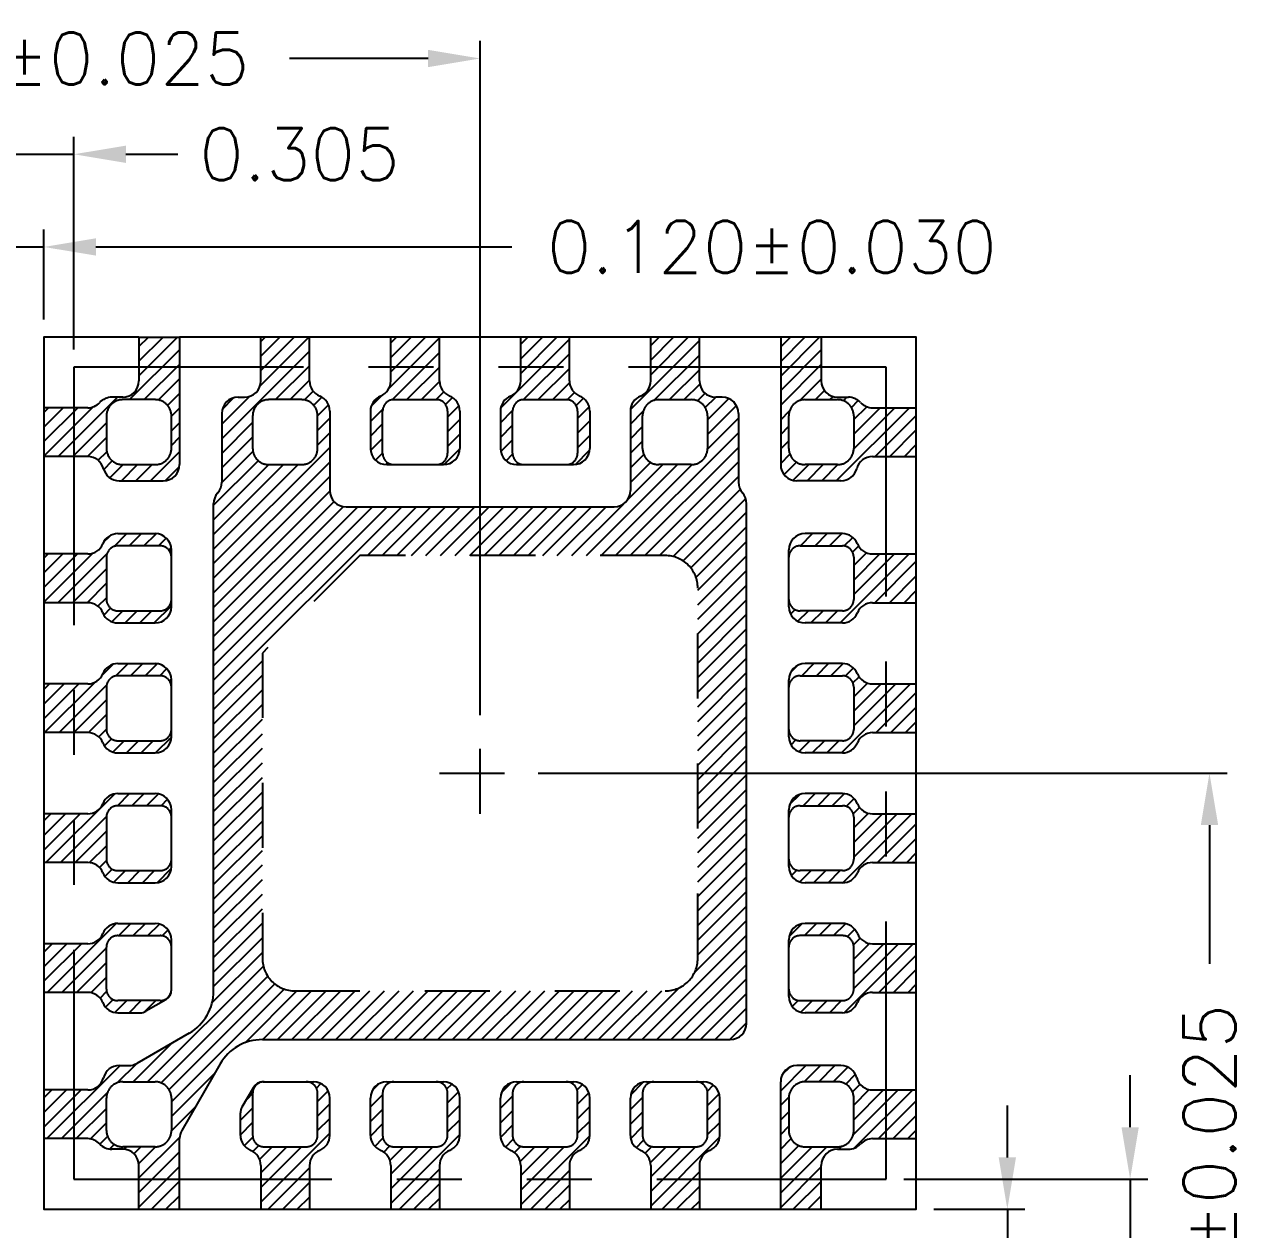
# Model space of a CAD drawing. Header units: millimetres. Extents: x 404.02 to 412.32, y 88.07 to 94.45.
# Drawn here: x 407.099 to 408.975, y 91.956 to 93.812 of the extents above; entities that cross this region are included whole.
import ezdxf

# ---------------------------------------------------------------- set-up
doc = ezdxf.new("R2010")
doc.units = ezdxf.units.MM
doc.header["$LTSCALE"] = 0.5
doc.header["$PDMODE"] = 98
for name, pattern in [('CENTER', [50.8, 31.75, -6.35, 6.35, -6.35]), ('HIDDEN', [0.375, 0.25, -0.125]), ('PHANTOM2', [31.75, 15.875, -3.175, 3.175, -3.175, 3.175, -3.175])]:
    doc.linetypes.add(name, pattern=pattern)
for name, color, linetype in [('BTM', 7, 'HIDDEN'), ('CEN', 2, 'CENTER'), ('DIM', 3, 'Continuous'), ('HEB', 4, 'Continuous'), ('PKG', 1, 'PHANTOM2')]:
    doc.layers.add(name, color=color, linetype=linetype)
doc.styles.add('SIMPLEX', font='simplex.shx', dxfattribs={"bigfont": 'AllInOneBig.shx'})
doc.dimstyles.new('SHEET2', dxfattribs={"dimtxt": 0.08, "dimasz": 0.08, "dimexe": 0.027, "dimexo": 0.027, "dimgap": 0.027, "dimtad": 1, "dimdec": 3, "dimlfac": 2, "dimrnd": 0.0005, "dimzin": 1, "dimtxsty": 'SIMPLEX', "dimcen": 0.1905, "dimclrd": 256, "dimclre": 256, "dimclrt": 256, "dimazin": 3, "dimtp": 0.03, "dimtm": 0.05, "dimtfac": 0.8, "dimtdec": 3, "dimtmove": 0, "dimatfit": 3, "dimfxl": 0.05, "dimtzin": 4, "dimlwd": -1, "dimlwe": -1})

# ---------------------------------------------------------------- blocks, each defined once
blk = doc.blocks.new('*D182')
at = {"layer": 'Defpoints', "color": 0, "ltscale": 0.1, "transparency": 16777216}
for p in [(407.8003, 93.7591), (406.3978, 92.7215), (407.8003, 92.7215)]:
    blk.add_point(p, dxfattribs=at)
at = {"layer": 'DIM', "ltscale": 0.1, "transparency": 16777216}
for p, q in [((406.3978, 92.7485), (406.3978, 93.7861)), ((407.8003, 92.7485), (407.8003, 93.7861)), ((406.4778, 93.7591), (406.6911, 93.7591)), ((407.7203, 93.7591), (407.507, 93.7591))]:
    blk.add_line(p, q, dxfattribs=at)
for points in [[(406.4778, 93.7724), (406.4778, 93.7458), (406.3978, 93.7591)], [(407.7203, 93.7724), (407.7203, 93.7458), (407.8003, 93.7591)]]:
    blk.add_solid(points, dxfattribs=at)
at = {"layer": 'DIM', "ltscale": 0.1, "transparency": 16777216, "insert": (407.099, 93.7591), "char_height": 0.08, "attachment_point": 5, "style": 'SIMPLEX'}
blk.add_mtext('\\A1;2.805%%P0.025', dxfattribs=at)
blk = doc.blocks.new('*D183')
at = {"layer": 'Defpoints', "color": 0, "ltscale": 0.1, "transparency": 16777216}
for p in [(407.8628, 92.659), (407.8628, 91.2565), (408.9226, 91.2565)]:
    blk.add_point(p, dxfattribs=at)
at = {"layer": 'DIM', "ltscale": 0.1, "transparency": 16777216}
for p, q in [((407.8898, 92.659), (408.9496, 92.659)), ((408.9226, 92.579), (408.9226, 92.3657)), ((408.9226, 91.3365), (408.9226, 91.5498)), ((407.8898, 91.2565), (408.9496, 91.2565))]:
    blk.add_line(p, q, dxfattribs=at)
for points in [[(408.9093, 92.579), (408.936, 92.579), (408.9226, 92.659)], [(408.9093, 91.3365), (408.936, 91.3365), (408.9226, 91.2565)]]:
    blk.add_solid(points, dxfattribs=at)
at = {"layer": 'DIM', "ltscale": 0.1, "transparency": 16777216, "insert": (408.9226, 91.9577), "char_height": 0.08, "attachment_point": 5, "rotation": 90, "style": 'SIMPLEX'}
blk.add_mtext('\\A1;2.805%%P0.025', dxfattribs=at)
blk = doc.blocks.new('*D184')
at = {"layer": 'Defpoints', "color": 0, "ltscale": 0.1, "transparency": 16777216}
for p in [(408.4253, 92.034), (408.4253, 91.8815), (408.8005, 91.8815)]:
    blk.add_point(p, dxfattribs=at)
at = {"layer": 'DIM', "ltscale": 0.1, "transparency": 16777216}
for p, q in [((408.8005, 92.114), (408.8005, 92.194)), ((408.4523, 92.034), (408.8275, 92.034)), ((408.8005, 92.034), (408.8005, 91.8815)), ((408.4523, 91.8815), (408.8275, 91.8815)), ((408.8005, 91.8015), (408.8005, 91.7215))]:
    blk.add_line(p, q, dxfattribs=at)
for points in [[(408.7872, 92.114), (408.8138, 92.114), (408.8005, 92.034)], [(408.7872, 91.8015), (408.8138, 91.8015), (408.8005, 91.8815)]]:
    blk.add_solid(points, dxfattribs=at)
at = {"layer": 'DIM', "ltscale": 0.1, "transparency": 16777216, "insert": (408.8005, 91.5345), "char_height": 0.08, "attachment_point": 5, "rotation": 90, "style": 'SIMPLEX'}
blk.add_mtext('\\A1;0.305', dxfattribs=at)
blk = doc.blocks.new('*D185')
at = {"layer": 'Defpoints', "color": 0, "ltscale": 0.1, "transparency": 16777216}
for p in [(408.4715, 91.9877), (408.4715, 91.9277), (408.6116, 91.9277)]:
    blk.add_point(p, dxfattribs=at)
at = {"layer": 'DIM', "ltscale": 0.1, "transparency": 16777216}
for p, q in [((408.6116, 92.0677), (408.6116, 92.1477)), ((408.4985, 91.9877), (408.6386, 91.9877)), ((408.6116, 91.9877), (408.6116, 91.9277)), ((408.4985, 91.9277), (408.6386, 91.9277)), ((408.6116, 91.8477), (408.6116, 91.2159))]:
    blk.add_line(p, q, dxfattribs=at)
for points in [[(408.5982, 92.0677), (408.6249, 92.0677), (408.6116, 91.9877)], [(408.5982, 91.8477), (408.6249, 91.8477), (408.6116, 91.9277)]]:
    blk.add_solid(points, dxfattribs=at)
at = {"layer": 'DIM', "ltscale": 0.1, "transparency": 16777216, "insert": (408.6116, 90.8155), "char_height": 0.08, "attachment_point": 5, "rotation": 90, "style": 'SIMPLEX'}
blk.add_mtext('\\A1;0.120%%P0.030', dxfattribs=at)
blk = doc.blocks.new('*D186')
at = {"layer": 'Defpoints', "color": 0, "ltscale": 0.1, "transparency": 16777216}
for p in [(407.1753, 93.6117), (407.0228, 93.284), (407.1753, 93.284)]:
    blk.add_point(p, dxfattribs=at)
at = {"layer": 'DIM', "ltscale": 0.1, "transparency": 16777216}
for p, q in [((407.0228, 93.311), (407.0228, 93.6387)), ((407.1753, 93.311), (407.1753, 93.6387)), ((406.9428, 93.6117), (406.8628, 93.6117)), ((407.0228, 93.6117), (407.1753, 93.6117)), ((407.2553, 93.6117), (407.3353, 93.6117))]:
    blk.add_line(p, q, dxfattribs=at)
for points in [[(406.9428, 93.625), (406.9428, 93.5983), (407.0228, 93.6117)], [(407.2553, 93.625), (407.2553, 93.5983), (407.1753, 93.6117)]]:
    blk.add_solid(points, dxfattribs=at)
at = {"layer": 'DIM', "ltscale": 0.1, "transparency": 16777216, "insert": (407.5223, 93.6117), "char_height": 0.08, "attachment_point": 5, "style": 'SIMPLEX'}
blk.add_mtext('\\A1;0.305', dxfattribs=at)
blk = doc.blocks.new('*D187')
at = {"layer": 'Defpoints', "color": 0, "ltscale": 0.1, "transparency": 16777216}
for p in [(407.129, 93.469), (407.069, 93.3302), (407.129, 93.3302)]:
    blk.add_point(p, dxfattribs=at)
at = {"layer": 'DIM', "ltscale": 0.1, "transparency": 16777216}
for p, q in [((407.069, 93.3572), (407.069, 93.496)), ((407.129, 93.3572), (407.129, 93.496)), ((406.989, 93.469), (406.909, 93.469)), ((407.069, 93.469), (407.129, 93.469)), ((407.209, 93.469), (407.8489, 93.469))]:
    blk.add_line(p, q, dxfattribs=at)
for points in [[(406.989, 93.4823), (406.989, 93.4557), (407.069, 93.469)], [(407.209, 93.4823), (407.209, 93.4557), (407.129, 93.469)]]:
    blk.add_solid(points, dxfattribs=at)
at = {"layer": 'DIM', "ltscale": 0.1, "transparency": 16777216, "insert": (408.2493, 93.469), "char_height": 0.08, "attachment_point": 5, "style": 'SIMPLEX'}
blk.add_mtext('\\A1;0.120%%p0.030', dxfattribs=at)

msp = doc.modelspace()

# ---------------------------------------------------------------- hatches: boundary and pattern name
at = {"layer": 'HEB', "ltscale": 0.1}
h = msp.add_hatch(dxfattribs=at)
h.set_pattern_fill('ANSI31', color=256, scale=0.005)
h.set_pattern_definition([(45, (404.836464, 89.395046), (-0.01122532, 0.01122532), [])])
h.paths.add_polyline_path([(408.47152, 92.39646), (408.40402, 92.39646, -0.3056147), (408.38084, 92.41208, 0.3056147), (408.35766, 92.42771), (408.30027, 92.42771, 0.4142136), (408.27527, 92.40271), (408.27527, 92.39146, -0.4142136), (408.29277, 92.40896), (408.35777, 92.40896, -0.4142136), (408.37527, 92.39146), (408.37527, 92.32646, -0.4142136), (408.35777, 92.30896), (408.29277, 92.30896, -0.4142136), (408.27527, 92.32646), (408.27527, 92.31521, 0.4142136), (408.30027, 92.29021), (408.35766, 92.29021, 0.3056147), (408.38084, 92.30583, -0.3056147), (408.40402, 92.32146), (408.47152, 92.32146)])
h.paths.add_polyline_path([(408.47152, 92.17146), (408.40402, 92.17146, -0.3419987), (408.37981, 92.19021, 0.3419987), (408.3556, 92.20896), (408.28777, 92.20896, 0.4142136), (408.26277, 92.18396), (408.26277, 91.98771), (408.32527, 91.98771), (408.32527, 92.05521, -0.4142136), (408.35027, 92.08021), (408.36712, 92.08021, 0.2104863), (408.38557, 92.08833, -0.2104863), (408.40402, 92.09646), (408.47152, 92.09646)])
h.paths.add_polyline_path([(408.37527, 92.10896, -0.4142136), (408.35027, 92.08396), (408.30027, 92.08396, -0.4142136), (408.27527, 92.10896), (408.27527, 92.15896, -0.4142136), (408.30027, 92.18396), (408.35027, 92.18396, -0.4142136), (408.37527, 92.15896)], flags=16)
h.paths.add_polyline_path([(408.15339, 92.07839, 0.3056147), (408.16902, 92.10156), (408.16902, 92.15896, 0.4142136), (408.14402, 92.18396), (408.13277, 92.18396, -0.4142136), (408.15027, 92.16646), (408.15027, 92.10146, -0.4142136), (408.13277, 92.08396), (408.06777, 92.08396, -0.4142136), (408.05027, 92.10146), (408.05027, 92.16646, -0.4142136), (408.06777, 92.18396), (408.05652, 92.18396, 0.4142136), (408.03152, 92.15896), (408.03152, 92.10156, 0.3056147), (408.04714, 92.07839, -0.3056147), (408.06277, 92.05521), (408.06277, 91.98771), (408.13777, 91.98771), (408.13777, 92.05521, -0.3056147)], flags=17)
h.paths.add_polyline_path([(407.95339, 92.07839, 0.3056147), (407.96902, 92.10156), (407.96902, 92.15896, 0.4142136), (407.94402, 92.18396), (407.93277, 92.18396, -0.4142136), (407.95027, 92.16646), (407.95027, 92.10146, -0.4142136), (407.93277, 92.08396), (407.86777, 92.08396, -0.4142136), (407.85027, 92.10146), (407.85027, 92.16646, -0.4142136), (407.86777, 92.18396), (407.85652, 92.18396, 0.4142136), (407.83152, 92.15896), (407.83152, 92.10156, 0.3056147), (407.84714, 92.07839, -0.3056147), (407.86277, 92.05521), (407.86277, 91.98771), (407.93777, 91.98771), (407.93777, 92.05521, -0.3056147)], flags=17)
h.paths.add_polyline_path([(407.73777, 92.05521, -0.3056147), (407.75339, 92.07839, 0.3056147), (407.76902, 92.10156), (407.76902, 92.15896, 0.4142136), (407.74402, 92.18396), (407.73277, 92.18396, -0.4142136), (407.75027, 92.16646), (407.75027, 92.10146, -0.4142136), (407.73277, 92.08396), (407.66777, 92.08396, -0.4142136), (407.65027, 92.10146), (407.65027, 92.16646, -0.4142136), (407.66777, 92.18396), (407.65652, 92.18396, 0.4142136), (407.63152, 92.15896), (407.63152, 92.10156, 0.3056147), (407.64714, 92.07839, -0.3056147), (407.66277, 92.05521), (407.66277, 91.98771), (407.73777, 91.98771)], flags=17)
h.paths.add_polyline_path([(407.53777, 92.05521, -0.3056147), (407.55339, 92.07839, 0.3056147), (407.56902, 92.10156), (407.56902, 92.15896, 0.4142136), (407.54402, 92.18396), (407.53277, 92.18396, -0.4142136), (407.55027, 92.16646), (407.55027, 92.10146, -0.4142136), (407.53277, 92.08396), (407.46777, 92.08396, -0.4142136), (407.45027, 92.10146), (407.45027, 92.16646, -0.1316525), (407.45261, 92.17521), (407.43386, 92.14472, 0.1316525), (407.43152, 92.13597), (407.43152, 92.10156, 0.3056147), (407.44714, 92.07839, -0.3056147), (407.46277, 92.05521), (407.46277, 91.98771), (407.53777, 91.98771)], flags=17)
h.paths.add_polyline_path([(407.30027, 93.02771), (407.24287, 93.02771, 0.3056147), (407.21969, 93.01208, -0.3056147), (407.19652, 92.99646), (407.12902, 92.99646), (407.12902, 92.92146), (407.19652, 92.92146, -0.3056147), (407.21969, 92.90583, 0.3056147), (407.24287, 92.89021), (407.30027, 92.89021, 0.4142136), (407.32527, 92.91521), (407.32527, 92.92646, -0.4142136), (407.30777, 92.90896), (407.24277, 92.90896, -0.4142136), (407.22527, 92.92646), (407.22527, 92.99146, -0.4142136), (407.24277, 93.00896), (407.30777, 93.00896, -0.4142136), (407.32527, 92.99146), (407.32527, 93.00271, 0.4142136)], flags=17)
h.paths.add_polyline_path([(407.30027, 92.82771), (407.24287, 92.82771, 0.3056147), (407.21969, 92.81208, -0.3056147), (407.19652, 92.79646), (407.12902, 92.79646), (407.12902, 92.72146), (407.19652, 92.72146, -0.3056147), (407.21969, 92.70583, 0.3056147), (407.24287, 92.69021), (407.30027, 92.69021, 0.4142136), (407.32527, 92.71521), (407.32527, 92.72646, -0.4142136), (407.30777, 92.70896), (407.24277, 92.70896, -0.4142136), (407.22527, 92.72646), (407.22527, 92.79146, -0.4142136), (407.24277, 92.80896), (407.30777, 92.80896, -0.4142136), (407.32527, 92.79146), (407.32527, 92.80271, 0.4142136)], flags=17)
h.paths.add_polyline_path([(407.30027, 92.62771), (407.24287, 92.62771, 0.3056147), (407.21969, 92.61208, -0.3056147), (407.19652, 92.59646), (407.12902, 92.59646), (407.12902, 92.52146), (407.19652, 92.52146, -0.3056147), (407.21969, 92.50583, 0.3056147), (407.24287, 92.49021), (407.30027, 92.49021, 0.4142136), (407.32527, 92.51521), (407.32527, 92.52646, -0.4142136), (407.30777, 92.50896), (407.24277, 92.50896, -0.4142136), (407.22527, 92.52646), (407.22527, 92.59146, -0.4142136), (407.24277, 92.60896), (407.30777, 92.60896, -0.4142136), (407.32527, 92.59146), (407.32527, 92.60271, 0.4142136)], flags=17)
h.paths.add_polyline_path([(407.30027, 92.42771), (407.24287, 92.42771, 0.3056147), (407.21969, 92.41208, -0.3056147), (407.19652, 92.39646), (407.12902, 92.39646), (407.12902, 92.32146), (407.19652, 92.32146, -0.3056147), (407.21969, 92.30583, 0.3056147), (407.24287, 92.29021), (407.27727, 92.29021, 0.1316525), (407.28602, 92.29255), (407.31652, 92.31016, 0.2679492), (407.32527, 92.32531), (407.32527, 92.32646, -0.4142136), (407.30777, 92.30896), (407.24277, 92.30896, -0.4142136), (407.22527, 92.32646), (407.22527, 92.39146, -0.4142136), (407.24277, 92.40896), (407.30777, 92.40896, -0.4142136), (407.32527, 92.39146), (407.32527, 92.40271, 0.4142136)], flags=17)
h.paths.add_polyline_path([(408.21027, 93.07396, 0.1826758), (408.20402, 93.0905, -0.1826758), (408.19777, 93.10704), (408.19777, 93.21271, 0.4884839), (408.16767, 93.2382, -0.4732848), (408.13777, 93.26271), (408.13777, 93.33021), (408.06277, 93.33021), (408.06277, 93.26271, -0.3056147), (408.04714, 93.23953, 0.3056147), (408.03152, 93.21636), (408.03152, 93.09396, -0.4142136), (408.00652, 93.06896), (407.59402, 93.06896, -0.4142136), (407.56902, 93.09396), (407.56902, 93.21636, 0.3056147), (407.55339, 93.23953, -0.3056147), (407.53777, 93.26271), (407.53777, 93.33021), (407.46277, 93.33021), (407.46277, 93.26271, -0.4142136), (407.43777, 93.23771), (407.42777, 93.23771, 0.4142136), (407.40277, 93.21271), (407.40277, 93.10704, -0.1826758), (407.39652, 93.0905, 0.1826758), (407.39027, 93.07396), (407.39027, 92.32387, -0.2679492), (407.35277, 92.25892), (407.27204, 92.21231, -0.1316525), (407.25954, 92.20896), (407.24493, 92.20896, 0.3419987), (407.22072, 92.19021, -0.3419987), (407.19652, 92.17146), (407.12902, 92.17146), (407.12902, 92.09646), (407.19652, 92.09646, -0.2104863), (407.21496, 92.08833, 0.2104863), (407.23341, 92.08021), (407.25027, 92.08021, -0.4142136), (407.27527, 92.05521), (407.27527, 91.98771), (407.33777, 91.98771), (407.33777, 92.09658, -0.1316525), (407.34111, 92.10908), (407.40022, 92.21146, -0.2679492), (407.46518, 92.24896), (408.18527, 92.24896, 0.4142136), (408.21027, 92.27396)])
h.paths.add_polyline_path([(407.51527, 92.32396, -0.4142136), (407.46527, 92.37396), (407.46527, 92.84396), (407.61527, 92.99396), (408.08527, 92.99396, -0.4142136), (408.13527, 92.94396), (408.13527, 92.37396, -0.4142136), (408.08527, 92.32396)], flags=16)
h.paths.add_polyline_path([(407.32527, 92.15896), (407.32527, 92.10896, -0.4142136), (407.30027, 92.08396), (407.25027, 92.08396, -0.4142136), (407.22527, 92.10896), (407.22527, 92.15896, -0.4142136), (407.25027, 92.18396), (407.30027, 92.18396, -0.4142136)], flags=16)
h.paths.add_polyline_path([(407.52527, 93.13396), (407.47527, 93.13396, -0.4142136), (407.45027, 93.15896), (407.45027, 93.20896, -0.4142136), (407.47527, 93.23396), (407.52527, 93.23396, -0.4142136), (407.55027, 93.20896), (407.55027, 93.15896, -0.4142136)], flags=16)
h.paths.add_polyline_path([(408.05027, 93.15896), (408.05027, 93.20896, -0.4142136), (408.07527, 93.23396), (408.12527, 93.23396, -0.4142136), (408.15027, 93.20896), (408.15027, 93.15896, -0.4142136), (408.12527, 93.13396), (408.07527, 93.13396, -0.4142136)], flags=16)
h.paths.add_polyline_path([(407.73777, 93.26271), (407.73777, 93.33021), (407.66277, 93.33021), (407.66277, 93.26271, -0.3056147), (407.64714, 93.23953, 0.3056147), (407.63152, 93.21636), (407.63152, 93.15896, 0.4142136), (407.65652, 93.13396), (407.66777, 93.13396, -0.4142136), (407.65027, 93.15146), (407.65027, 93.21646, -0.4142136), (407.66777, 93.23396), (407.73277, 93.23396, -0.4142136), (407.75027, 93.21646), (407.75027, 93.15146, -0.4142136), (407.73277, 93.13396), (407.74402, 93.13396, 0.4142136), (407.76902, 93.15896), (407.76902, 93.21636, 0.3056147), (407.75339, 93.23953, -0.3056147)], flags=17)
h.paths.add_polyline_path([(407.93777, 93.33021), (407.86277, 93.33021), (407.86277, 93.26271, -0.3056147), (407.84714, 93.23953, 0.3056147), (407.83152, 93.21636), (407.83152, 93.15896, 0.4142136), (407.85652, 93.13396), (407.86777, 93.13396, -0.4142136), (407.85027, 93.15146), (407.85027, 93.21646, -0.4142136), (407.86777, 93.23396), (407.93277, 93.23396, -0.4142136), (407.95027, 93.21646), (407.95027, 93.15146, -0.4142136), (407.93277, 93.13396), (407.94402, 93.13396, 0.4142136), (407.96902, 93.15896), (407.96902, 93.21636, 0.3056147), (407.95339, 93.23953, -0.3056147), (407.93777, 93.26271)], flags=17)
h.paths.add_polyline_path([(408.32527, 93.26271), (408.32527, 93.33021), (408.26277, 93.33021), (408.26277, 93.13396, 0.4142136), (408.28777, 93.10896), (408.3556, 93.10896, 0.3419987), (408.37981, 93.12771, -0.3419987), (408.40402, 93.14646), (408.47152, 93.14646), (408.47152, 93.22146), (408.40402, 93.22146, -0.2104863), (408.38557, 93.22958, 0.2104863), (408.36712, 93.23771), (408.35027, 93.23771, -0.4142136)])
h.paths.add_polyline_path([(408.30027, 93.23396), (408.35027, 93.23396, -0.4142136), (408.37527, 93.20896), (408.37527, 93.15896, -0.4142136), (408.35027, 93.13396), (408.30027, 93.13396, -0.4142136), (408.27527, 93.15896), (408.27527, 93.20896, -0.4142136)], flags=16)
h.paths.add_polyline_path([(408.47152, 92.99646), (408.40402, 92.99646, -0.3056147), (408.38084, 93.01208, 0.3056147), (408.35766, 93.02771), (408.30027, 93.02771, 0.4142136), (408.27527, 93.00271), (408.27527, 92.99146, -0.4142136), (408.29277, 93.00896), (408.35777, 93.00896, -0.4142136), (408.37527, 92.99146), (408.37527, 92.92646, -0.4142136), (408.35777, 92.90896), (408.29277, 92.90896, -0.4142136), (408.27527, 92.92646), (408.27527, 92.91521, 0.4142136), (408.30027, 92.89021), (408.35766, 92.89021, 0.3056147), (408.38084, 92.90583, -0.3056147), (408.40402, 92.92146), (408.47152, 92.92146)])
h.paths.add_polyline_path([(408.47152, 92.79646), (408.40402, 92.79646, -0.3056147), (408.38084, 92.81208, 0.3056147), (408.35766, 92.82771), (408.30027, 92.82771, 0.4142136), (408.27527, 92.80271), (408.27527, 92.79146, -0.4142136), (408.29277, 92.80896), (408.35777, 92.80896, -0.4142136), (408.37527, 92.79146), (408.37527, 92.72646, -0.4142136), (408.35777, 92.70896), (408.29277, 92.70896, -0.4142136), (408.27527, 92.72646), (408.27527, 92.71521, 0.4142136), (408.30027, 92.69021), (408.35766, 92.69021, 0.3056147), (408.38084, 92.70583, -0.3056147), (408.40402, 92.72146), (408.47152, 92.72146)])
h.paths.add_polyline_path([(408.47152, 92.59646), (408.40402, 92.59646, -0.3056147), (408.38084, 92.61208, 0.3056147), (408.35766, 92.62771), (408.30027, 92.62771, 0.4142136), (408.27527, 92.60271), (408.27527, 92.59146, -0.4142136), (408.29277, 92.60896), (408.35777, 92.60896, -0.4142136), (408.37527, 92.59146), (408.37527, 92.52646, -0.4142136), (408.35777, 92.50896), (408.29277, 92.50896, -0.4142136), (408.27527, 92.52646), (408.27527, 92.51521, 0.4142136), (408.30027, 92.49021), (408.35766, 92.49021, 0.3056147), (408.38084, 92.50583, -0.3056147), (408.40402, 92.52146), (408.47152, 92.52146)])
h.paths.add_polyline_path([(407.33777, 93.33021), (407.27527, 93.33021), (407.27527, 93.26271, -0.4142136), (407.25027, 93.23771), (407.23341, 93.23771, 0.2104863), (407.21496, 93.22958, -0.2104863), (407.19652, 93.22146), (407.12902, 93.22146), (407.12902, 93.14646), (407.19652, 93.14646, -0.3419987), (407.22072, 93.12771, 0.3419987), (407.24493, 93.10896), (407.31277, 93.10896, 0.4142136), (407.33777, 93.13396)], flags=17)
h.paths.add_polyline_path([(407.32527, 93.20896), (407.32527, 93.15896, -0.4142136), (407.30027, 93.13396), (407.25027, 93.13396, -0.4142136), (407.22527, 93.15896), (407.22527, 93.20896, -0.4142136), (407.25027, 93.23396), (407.30027, 93.23396, -0.4142136)], flags=16)

# ---------------------------------------------------------------- linework, layer by layer
for p, q in [((407.27527, 93.33021), (407.27527, 93.26271)), ((407.33777, 93.33021), (407.33777, 93.13396)), ((407.46277, 93.26271), (407.46277, 93.33021)), ((407.53777, 93.26271), (407.53777, 93.33021)), ((407.66277, 93.26271), (407.66277, 93.33021)), ((407.73777, 93.26271), (407.73777, 93.33021)), ((407.86277, 93.26271), (407.86277, 93.33021)), ((407.93777, 93.26271), (407.93777, 93.33021)), ((408.06277, 93.26271), (408.06277, 93.33021)), ((408.13777, 93.26271), (408.13777, 93.33021)), ((408.26277, 93.33021), (408.26277, 93.13396)), ((408.32527, 93.33021), (408.32527, 93.26271)), ((407.19652, 93.22146), (407.12902, 93.22146)), ((407.40277, 93.21271), (407.40277, 93.10704)), ((408.19777, 93.21271), (408.19777, 93.10704)), ((408.40402, 93.22146), (408.47152, 93.22146)), ((407.19652, 93.14646), (407.12902, 93.14646)), ((408.40402, 93.14646), (408.47152, 93.14646)), ((407.19652, 92.99646), (407.12902, 92.99646)), ((408.40402, 92.99646), (408.47152, 92.99646)), ((407.19652, 92.92146), (407.12902, 92.92146)), ((408.40402, 92.92146), (408.47152, 92.92146)), ((407.19652, 92.79646), (407.12902, 92.79646)), ((408.40402, 92.79646), (408.47152, 92.79646)), ((407.19652, 92.72146), (407.12902, 92.72146)), ((408.40402, 92.72146), (408.47152, 92.72146)), ((407.19652, 92.59646), (407.12902, 92.59646)), ((408.40402, 92.59646), (408.47152, 92.59646)), ((407.19652, 92.52146), (407.12902, 92.52146)), ((408.40402, 92.52146), (408.47152, 92.52146)), ((407.19652, 92.39646), (407.12902, 92.39646)), ((408.40402, 92.39646), (408.47152, 92.39646)), ((407.19652, 92.32146), (407.12902, 92.32146)), ((408.40402, 92.32146), (408.47152, 92.32146)), ((408.26277, 91.98771), (408.26277, 92.18396)), ((407.19652, 92.17146), (407.12902, 92.17146)), ((408.40402, 92.17146), (408.47152, 92.17146)), ((407.19652, 92.09646), (407.12902, 92.09646)), ((407.33777, 91.98771), (407.33777, 92.09658)), ((408.40402, 92.09646), (408.47152, 92.09646)), ((407.27527, 91.98771), (407.27527, 92.05521)), ((407.46277, 92.05521), (407.46277, 91.98771)), ((407.53777, 92.05521), (407.53777, 91.98771)), ((407.66277, 92.05521), (407.66277, 91.98771)), ((407.73777, 92.05521), (407.73777, 91.98771)), ((407.86277, 92.05521), (407.86277, 91.98771)), ((407.93777, 92.05521), (407.93777, 91.98771)), ((408.06277, 92.05521), (408.06277, 91.98771)), ((408.13777, 92.05521), (408.13777, 91.98771)), ((408.32527, 91.98771), (408.32527, 92.05521))]:
    msp.add_line(p, q)
at = {"linetype": 'ByBlock'}
for p, q in [((407.25027, 93.23771), (407.23341, 93.23771)), ((407.42777, 93.23771), (407.43777, 93.23771)), ((408.17277, 93.23771), (408.16277, 93.23771)), ((408.35027, 93.23771), (408.36712, 93.23771)), ((407.56902, 93.21636), (407.56902, 93.09396)), ((407.63152, 93.21636), (407.63152, 93.15896)), ((407.76902, 93.21636), (407.76902, 93.15896)), ((407.83152, 93.21636), (407.83152, 93.15896)), ((407.96902, 93.21636), (407.96902, 93.15896)), ((408.03152, 93.21636), (408.03152, 93.09396)), ((407.65652, 93.13396), (407.74402, 93.13396)), ((407.85652, 93.13396), (407.94402, 93.13396)), ((407.24493, 93.10896), (407.31277, 93.10896)), ((408.3556, 93.10896), (408.28777, 93.10896)), ((407.39027, 92.32387), (407.39027, 93.07396)), ((407.59402, 93.06896), (408.00652, 93.06896)), ((408.21027, 92.27396), (408.21027, 93.07396)), ((407.24287, 93.02771), (407.30027, 93.02771)), ((408.35766, 93.02771), (408.30027, 93.02771)), ((407.32527, 92.91521), (407.32527, 93.00271)), ((408.27527, 92.91521), (408.27527, 93.00271)), ((407.24287, 92.89021), (407.30027, 92.89021)), ((408.35766, 92.89021), (408.30027, 92.89021)), ((407.24287, 92.82771), (407.30027, 92.82771)), ((408.35766, 92.82771), (408.30027, 92.82771)), ((407.32527, 92.71521), (407.32527, 92.80271)), ((408.27527, 92.71521), (408.27527, 92.80271)), ((407.24287, 92.69021), (407.30027, 92.69021)), ((408.35766, 92.69021), (408.30027, 92.69021)), ((407.24287, 92.62771), (407.30027, 92.62771)), ((408.35766, 92.62771), (408.30027, 92.62771)), ((407.32527, 92.51521), (407.32527, 92.60271)), ((408.27527, 92.51521), (408.27527, 92.60271)), ((407.24287, 92.49021), (407.30027, 92.49021)), ((408.35766, 92.49021), (408.30027, 92.49021)), ((407.24287, 92.42771), (407.30027, 92.42771)), ((408.35766, 92.42771), (408.30027, 92.42771)), ((407.32527, 92.32531), (407.32527, 92.40271)), ((408.27527, 92.31521), (408.27527, 92.40271)), ((407.31652, 92.31016), (407.28602, 92.29255)), ((407.24287, 92.29021), (407.27727, 92.29021)), ((408.35766, 92.29021), (408.30027, 92.29021)), ((407.35277, 92.25892), (407.27204, 92.21231)), ((407.46518, 92.24896), (408.18527, 92.24896)), ((407.24493, 92.20896), (407.25954, 92.20896)), ((407.40022, 92.21146), (407.34111, 92.10908)), ((408.3556, 92.20896), (408.28777, 92.20896)), ((407.45146, 92.17521), (407.43386, 92.14472)), ((407.46662, 92.18396), (407.54402, 92.18396)), ((407.65652, 92.18396), (407.74402, 92.18396)), ((407.85652, 92.18396), (407.94402, 92.18396)), ((408.05652, 92.18396), (408.14402, 92.18396)), ((407.56902, 92.10156), (407.56902, 92.15896)), ((407.63152, 92.10156), (407.63152, 92.15896)), ((407.76902, 92.10156), (407.76902, 92.15896)), ((407.83152, 92.10156), (407.83152, 92.15896)), ((407.96902, 92.10156), (407.96902, 92.15896)), ((408.03152, 92.10156), (408.03152, 92.15896)), ((408.16902, 92.10156), (408.16902, 92.15896)), ((407.43152, 92.10156), (407.43152, 92.13597)), ((407.25027, 92.08021), (407.23341, 92.08021)), ((408.35027, 92.08021), (408.36712, 92.08021))]:
    msp.add_line(p, q, dxfattribs=at)
at = {"ltscale": 0.1}
for p, q in [((408.47152, 92.59646), (408.47152, 92.72146)), ((408.13777, 91.98771), (408.26277, 91.98771))]:
    msp.add_line(p, q, dxfattribs=at)
for points in [[(407.27527, 93.33021), (407.12902, 93.33021), (407.12902, 93.22146)], [(407.46277, 93.33021), (407.33777, 93.33021)], [(407.66277, 93.33021), (407.53777, 93.33021)], [(407.86277, 93.33021), (407.73777, 93.33021)], [(408.06277, 93.33021), (407.93777, 93.33021)], [(408.26277, 93.33021), (408.13777, 93.33021)], [(408.47152, 93.22146), (408.47152, 93.33021), (408.32527, 93.33021)], [(407.12902, 93.14646), (407.12902, 92.99646)], [(408.47152, 92.99646), (408.47152, 93.14646)], [(407.12902, 92.92146), (407.12902, 92.79646)], [(408.47152, 92.79646), (408.47152, 92.92146)], [(407.12902, 92.72146), (407.12902, 92.59646)], [(408.47152, 92.59646), (408.47152, 92.72146)], [(407.12902, 92.52146), (407.12902, 92.39646)], [(408.47152, 92.39646), (408.47152, 92.52146)], [(407.12902, 92.32146), (407.12902, 92.17146)], [(408.47152, 92.17146), (408.47152, 92.32146)], [(407.12902, 92.09646), (407.12902, 91.98771), (407.27527, 91.98771)], [(408.32527, 91.98771), (408.47152, 91.98771), (408.47152, 92.09646)], [(407.33777, 91.98771), (407.46277, 91.98771)], [(407.53777, 91.98771), (407.66277, 91.98771)], [(407.73777, 91.98771), (407.86277, 91.98771)], [(407.93777, 91.98771), (408.06277, 91.98771)], [(408.13777, 91.98771), (408.26277, 91.98771)]]:
    msp.add_lwpolyline(points)
at = {"linetype": 'ByBlock'}
for centre, radius, start, end in [((407.25027, 93.26271), 0.025, 270, 0), ((407.43777, 93.26271), 0.025, 270, 0), ((407.56277, 93.26271), 0.025, 180, 247.97569), ((407.63777, 93.26271), 0.025, 292.02431, 0), ((407.76277, 93.26271), 0.025, 180, 247.97569), ((407.83777, 93.26271), 0.025, 292.02431, 0), ((407.96277, 93.26271), 0.025, 180, 247.97569), ((408.03777, 93.26271), 0.025, 292.02431, 360), ((408.16277, 93.26271), 0.025, 180, 270), ((408.35027, 93.26271), 0.025, 180, 270), ((407.19652, 93.24646), 0.025, 270, 317.54585), ((407.23341, 93.21271), 0.025, 90, 137.54585), ((407.42777, 93.21271), 0.025, 90, 180), ((407.54402, 93.21636), 0.025, 0, 67.97569), ((407.65652, 93.21636), 0.025, 112.02431, 180), ((407.74402, 93.21636), 0.025, 0, 67.97569), ((407.85652, 93.21636), 0.025, 112.02431, 180), ((407.94402, 93.21636), 0.025, 0, 67.97569), ((408.05652, 93.21636), 0.025, 112.02431, 180), ((408.17277, 93.21271), 0.025, 360, 90), ((408.36712, 93.21271), 0.025, 42.45415, 90), ((408.40402, 93.24646), 0.025, 222.45415, 270), ((407.65652, 93.15896), 0.025, 180, 270), ((407.74402, 93.15896), 0.025, 270, 0), ((407.85652, 93.15896), 0.025, 180, 270), ((407.94402, 93.15896), 0.025, 270, 0), ((407.19652, 93.12146), 0.025, 14.47751, 90), ((407.31277, 93.13396), 0.025, 270, 0), ((408.28777, 93.13396), 0.025, 180, 270), ((408.40402, 93.12146), 0.025, 90, 165.52249), ((407.24493, 93.13396), 0.025, 194.47751, 270), ((408.3556, 93.13396), 0.025, 270, 345.52249), ((407.37777, 93.10704), 0.025, 318.59038, 0), ((407.59402, 93.09396), 0.025, 180, 270), ((408.00652, 93.09396), 0.025, 270, 360), ((408.22277, 93.10704), 0.025, 180, 221.40962), ((407.41527, 93.07396), 0.025, 138.59038, 180), ((408.18527, 93.07396), 0.025, 360, 41.40962), ((407.24287, 93.00271), 0.025, 90, 157.97569), ((407.30027, 93.00271), 0.025, 0, 90), ((408.30027, 93.00271), 0.025, 90, 180), ((408.35766, 93.00271), 0.025, 22.02431, 90), ((407.19652, 93.02146), 0.025, 270, 337.97569), ((408.40402, 93.02146), 0.025, 202.02431, 270), ((407.19652, 92.89646), 0.025, 22.02431, 90), ((407.24287, 92.91521), 0.025, 202.02431, 270), ((407.30027, 92.91521), 0.025, 270, 0), ((408.30027, 92.91521), 0.025, 180, 270), ((408.35766, 92.91521), 0.025, 270, 337.97569), ((408.40402, 92.89646), 0.025, 90, 157.97569), ((407.19652, 92.82146), 0.025, 270, 337.97569), ((407.24287, 92.80271), 0.025, 90, 157.97569), ((407.30027, 92.80271), 0.025, 0, 90), ((408.30027, 92.80271), 0.025, 90, 180), ((408.35766, 92.80271), 0.025, 22.02431, 90), ((408.40402, 92.82146), 0.025, 202.02431, 270), ((407.19652, 92.69646), 0.025, 22.02431, 90), ((408.40402, 92.69646), 0.025, 90, 157.97569), ((407.24287, 92.71521), 0.025, 202.02431, 270), ((407.30027, 92.71521), 0.025, 270, 0), ((408.30027, 92.71521), 0.025, 180, 270), ((408.35766, 92.71521), 0.025, 270, 337.97569), ((407.24287, 92.60271), 0.025, 90, 157.97569), ((407.30027, 92.60271), 0.025, 0, 90), ((408.30027, 92.60271), 0.025, 90, 180), ((408.35766, 92.60271), 0.025, 22.02431, 90), ((407.19652, 92.62146), 0.025, 270, 337.97569), ((408.40402, 92.62146), 0.025, 202.02431, 270), ((407.19652, 92.49646), 0.025, 22.02431, 90), ((407.30027, 92.51521), 0.025, 270, 0), ((408.30027, 92.51521), 0.025, 180, 270), ((408.40402, 92.49646), 0.025, 90, 157.97569), ((407.24287, 92.51521), 0.025, 202.02431, 270), ((408.35766, 92.51521), 0.025, 270, 337.97569), ((407.24287, 92.40271), 0.025, 90, 157.97569), ((407.30027, 92.40271), 0.025, 0, 90), ((408.30027, 92.40271), 0.025, 90, 180), ((408.35766, 92.40271), 0.025, 22.02431, 90), ((407.19652, 92.42146), 0.025, 270, 337.97569), ((408.40402, 92.42146), 0.025, 202.02431, 270), ((407.30777, 92.32531), 0.0175, 300, 0), ((407.19652, 92.29646), 0.025, 22.02431, 90), ((407.24287, 92.31521), 0.025, 202.02431, 270), ((407.31527, 92.32387), 0.075, 300, 0), ((408.30027, 92.31521), 0.025, 180, 270), ((408.35766, 92.31521), 0.025, 270, 337.97569), ((408.40402, 92.29646), 0.025, 90, 157.97569), ((407.27727, 92.30771), 0.0175, 270, 300), ((408.18527, 92.27396), 0.025, 270, 360), ((407.46518, 92.17396), 0.075, 90, 150), ((407.25954, 92.23396), 0.025, 270, 300), ((407.24493, 92.18396), 0.025, 90, 165.52249), ((408.28777, 92.18396), 0.025, 90, 180), ((408.3556, 92.18396), 0.025, 14.47751, 90), ((407.19652, 92.19646), 0.025, 270, 345.52249), ((407.46662, 92.16646), 0.0175, 90, 150), ((407.54402, 92.15896), 0.025, 0, 90), ((407.65652, 92.15896), 0.025, 90, 180), ((407.74402, 92.15896), 0.025, 0, 90), ((407.85652, 92.15896), 0.025, 90, 180), ((407.94402, 92.15896), 0.025, 0, 90), ((408.05652, 92.15896), 0.025, 90, 180), ((408.14402, 92.15896), 0.025, 0, 90), ((408.40402, 92.19646), 0.025, 194.47751, 270), ((407.44902, 92.13597), 0.0175, 150, 180), ((407.36277, 92.09658), 0.025, 150, 180), ((407.45652, 92.10156), 0.025, 180, 247.97569), ((407.54402, 92.10156), 0.025, 292.02431, 0), ((407.65652, 92.10156), 0.025, 180, 247.97569), ((407.74402, 92.10156), 0.025, 292.02431, 0), ((407.85652, 92.10156), 0.025, 180, 247.97569), ((407.94402, 92.10156), 0.025, 292.02431, 0), ((408.05652, 92.10156), 0.025, 180, 247.97569), ((408.14402, 92.10156), 0.025, 292.02431, 0), ((407.19652, 92.07146), 0.025, 42.45415, 90), ((407.23341, 92.10521), 0.025, 222.45415, 270), ((408.36712, 92.10521), 0.025, 270, 317.54585), ((408.40402, 92.07146), 0.025, 90, 137.54585), ((407.25027, 92.05521), 0.025, 0, 90), ((407.43777, 92.05521), 0.025, 0, 67.97569), ((407.56277, 92.05521), 0.025, 112.02431, 180), ((407.63777, 92.05521), 0.025, 0, 67.97569), ((407.76277, 92.05521), 0.025, 112.02431, 180), ((407.83777, 92.05521), 0.025, 0, 67.97569), ((407.96277, 92.05521), 0.025, 112.02431, 180), ((408.03777, 92.05521), 0.025, 0, 67.97569), ((408.16277, 92.05521), 0.025, 112.02431, 180), ((408.35027, 92.05521), 0.025, 90, 180)]:
    msp.add_arc(centre, radius, start, end, dxfattribs=at)
at = {"layer": 'BTM', "ltscale": 0.25}
for p, q in [((407.27527, 93.33021), (407.33777, 93.33021)), ((407.53777, 93.33021), (407.46277, 93.33021)), ((407.73777, 93.33021), (407.66277, 93.33021)), ((407.93777, 93.33021), (407.86277, 93.33021)), ((408.13777, 93.33021), (408.06277, 93.33021)), ((408.32527, 93.33021), (408.26277, 93.33021)), ((407.12902, 93.22146), (407.12902, 93.14646)), ((408.47152, 93.14646), (408.47152, 93.22146)), ((407.12902, 92.99646), (407.12902, 92.92146)), ((408.47152, 92.92146), (408.47152, 92.99646)), ((407.12902, 92.79646), (407.12902, 92.72146)), ((408.47152, 92.72146), (408.47152, 92.79646)), ((407.12902, 92.59646), (407.12902, 92.52146)), ((408.47152, 92.52146), (408.47152, 92.59646)), ((407.12902, 92.39646), (407.12902, 92.32146)), ((408.47152, 92.32146), (408.47152, 92.39646)), ((407.12902, 92.17146), (407.12902, 92.09646)), ((408.47152, 92.09646), (408.47152, 92.17146)), ((407.27527, 91.98771), (407.33777, 91.98771)), ((407.46277, 91.98771), (407.53777, 91.98771)), ((407.66277, 91.98771), (407.73777, 91.98771)), ((407.86277, 91.98771), (407.93777, 91.98771)), ((408.06277, 91.98771), (408.13777, 91.98771)), ((408.26277, 91.98771), (408.32527, 91.98771))]:
    msp.add_line(p, q, dxfattribs=at)
for points in [[(407.25027, 93.13396), (407.30027, 93.13396, 0.4142136), (407.32527, 93.15896), (407.32527, 93.20896, 0.4142136), (407.30027, 93.23396), (407.25027, 93.23396, 0.4142136), (407.22527, 93.20896), (407.22527, 93.15896, 0.4142136)], [(407.47527, 93.13396), (407.52527, 93.13396, 0.4142136), (407.55027, 93.15896), (407.55027, 93.20896, 0.4142136), (407.52527, 93.23396), (407.47527, 93.23396, 0.4142136), (407.45027, 93.20896), (407.45027, 93.15896, 0.4142136)], [(408.12527, 93.13396), (408.07527, 93.13396, -0.4142136), (408.05027, 93.15896), (408.05027, 93.20896, -0.4142136), (408.07527, 93.23396), (408.12527, 93.23396, -0.4142136), (408.15027, 93.20896), (408.15027, 93.15896, -0.4142136)], [(408.35027, 93.13396), (408.30027, 93.13396, -0.4142136), (408.27527, 93.15896), (408.27527, 93.20896, -0.4142136), (408.30027, 93.23396), (408.35027, 93.23396, -0.4142136), (408.37527, 93.20896), (408.37527, 93.15896, -0.4142136)], [(407.51527, 92.32396), (408.08527, 92.32396, 0.4142136), (408.13527, 92.37396), (408.13527, 92.94396, 0.4142136), (408.08527, 92.99396), (407.61527, 92.99396), (407.46527, 92.84396), (407.46527, 92.37396, 0.4142136)], [(407.25027, 92.18396), (407.30027, 92.18396, -0.4142136), (407.32527, 92.15896), (407.32527, 92.10896, -0.4142136), (407.30027, 92.08396), (407.25027, 92.08396, -0.4142136), (407.22527, 92.10896), (407.22527, 92.15896, -0.4142136)], [(408.35027, 92.18396), (408.30027, 92.18396, 0.4142136), (408.27527, 92.15896), (408.27527, 92.10896, 0.4142136), (408.30027, 92.08396), (408.35027, 92.08396, 0.4142136), (408.37527, 92.10896), (408.37527, 92.15896, 0.4142136)]]:
    msp.add_lwpolyline(points, format="xyb", close=True, dxfattribs=at)
for points in [[(407.66777, 93.13396, -0.4142136), (407.65027, 93.15146), (407.65027, 93.21646, -0.4142136), (407.66777, 93.23396), (407.73277, 93.23396, -0.4142136), (407.75027, 93.21646), (407.75027, 93.15146, -0.4142136), (407.73277, 93.13396)], [(407.86777, 93.13396, -0.4142136), (407.85027, 93.15146), (407.85027, 93.21646, -0.4142136), (407.86777, 93.23396), (407.93277, 93.23396, -0.4142136), (407.95027, 93.21646), (407.95027, 93.15146, -0.4142136), (407.93277, 93.13396)], [(407.32527, 92.99146, 0.4142136), (407.30777, 93.00896), (407.24277, 93.00896, 0.4142136), (407.22527, 92.99146), (407.22527, 92.92646, 0.4142136), (407.24277, 92.90896), (407.30777, 92.90896, 0.4142136), (407.32527, 92.92646)], [(408.27527, 92.99146, -0.4142136), (408.29277, 93.00896), (408.35777, 93.00896, -0.4142136), (408.37527, 92.99146), (408.37527, 92.92646, -0.4142136), (408.35777, 92.90896), (408.29277, 92.90896, -0.4142136), (408.27527, 92.92646)], [(407.32527, 92.79146, 0.4142136), (407.30777, 92.80896), (407.24277, 92.80896, 0.4142136), (407.22527, 92.79146), (407.22527, 92.72646, 0.4142136), (407.24277, 92.70896), (407.30777, 92.70896, 0.4142136), (407.32527, 92.72646)], [(408.27527, 92.79146, -0.4142136), (408.29277, 92.80896), (408.35777, 92.80896, -0.4142136), (408.37527, 92.79146), (408.37527, 92.72646, -0.4142136), (408.35777, 92.70896), (408.29277, 92.70896, -0.4142136), (408.27527, 92.72646)], [(407.32527, 92.59146, 0.4142136), (407.30777, 92.60896), (407.24277, 92.60896, 0.4142136), (407.22527, 92.59146), (407.22527, 92.52646, 0.4142136), (407.24277, 92.50896), (407.30777, 92.50896, 0.4142136), (407.32527, 92.52646)], [(408.27527, 92.59146, -0.4142136), (408.29277, 92.60896), (408.35777, 92.60896, -0.4142136), (408.37527, 92.59146), (408.37527, 92.52646, -0.4142136), (408.35777, 92.50896), (408.29277, 92.50896, -0.4142136), (408.27527, 92.52646)], [(407.32527, 92.32646, -0.4142136), (407.30777, 92.30896), (407.24277, 92.30896, -0.4142136), (407.22527, 92.32646), (407.22527, 92.39146, -0.4142136), (407.24277, 92.40896), (407.30777, 92.40896, -0.4142136), (407.32527, 92.39146)], [(408.27527, 92.32646, 0.4142136), (408.29277, 92.30896), (408.35777, 92.30896, 0.4142136), (408.37527, 92.32646), (408.37527, 92.39146, 0.4142136), (408.35777, 92.40896), (408.29277, 92.40896, 0.4142136), (408.27527, 92.39146)], [(407.46777, 92.18396, 0.4142136), (407.45027, 92.16646), (407.45027, 92.10146, 0.4142136), (407.46777, 92.08396), (407.53277, 92.08396, 0.4142136), (407.55027, 92.10146), (407.55027, 92.16646, 0.4142136), (407.53277, 92.18396)], [(407.66777, 92.18396, 0.4142136), (407.65027, 92.16646), (407.65027, 92.10146, 0.4142136), (407.66777, 92.08396), (407.73277, 92.08396, 0.4142136), (407.75027, 92.10146), (407.75027, 92.16646, 0.4142136), (407.73277, 92.18396)], [(407.86777, 92.18396, 0.4142136), (407.85027, 92.16646), (407.85027, 92.10146, 0.4142136), (407.86777, 92.08396), (407.93277, 92.08396, 0.4142136), (407.95027, 92.10146), (407.95027, 92.16646, 0.4142136), (407.93277, 92.18396)], [(408.06777, 92.18396, 0.4142136), (408.05027, 92.16646), (408.05027, 92.10146, 0.4142136), (408.06777, 92.08396), (408.13277, 92.08396, 0.4142136), (408.15027, 92.10146), (408.15027, 92.16646, 0.4142136), (408.13277, 92.18396)]]:
    msp.add_lwpolyline(points, format="xyb", dxfattribs=at)
at = {"layer": 'CEN', "ltscale": 0.005}
for p, q in [((407.80027, 92.59646), (407.80027, 92.72146)), ((407.73777, 92.65896), (407.86277, 92.65896))]:
    msp.add_line(p, q, dxfattribs=at)
at = {"layer": 'PKG', "ltscale": 0.05}
msp.add_lwpolyline([(407.17527, 92.03396), (408.42527, 92.03396), (408.42527, 93.28396), (407.17527, 93.28396)], close=True, dxfattribs=at)

# ---------------------------------------------------------------- dimensions: what is measured, and where the dimension line sits
at = {"layer": 'DIM', "ltscale": 0.1}
dim = msp.add_linear_dim(base=(407.80027, 93.75911), p1=(406.39777, 92.72146), p2=(407.80027, 92.72146), text='<>%%P0.025', dimstyle='SHEET2', override={"dimtol": 0, "dimlim": 0, "dimtp": 0.03, "dimtm": 0.05, "dimtfac": 0.8, "dimtdec": 3, "dimtolj": 1, "dimtzin": 4}, dxfattribs=at)
dim.commit()
dim.dimension.update_dxf_attribs({"geometry": '*D182', "text_midpoint": (407.09902, 93.75911), "dimtype": 160})
dim = msp.add_linear_dim(base=(407.17527, 93.61168), p1=(407.02277, 93.28396), p2=(407.17527, 93.28396), dimstyle='SHEET2', override={"dimtol": 0, "dimlim": 0, "dimtp": 0.03, "dimtm": 0.05, "dimtfac": 0.8, "dimtdec": 3, "dimtolj": 1, "dimtzin": 4}, dxfattribs=at)
dim.commit()
dim.dimension.update_dxf_attribs({"geometry": '*D186', "text_midpoint": (407.52227, 93.61168)})
dim = msp.add_linear_dim(base=(407.12902, 93.469), p1=(407.06902, 93.33021), p2=(407.12902, 93.33021), text='<>%%p0.030', dimstyle='SHEET2', dxfattribs=at)
dim.commit()
dim.dimension.update_dxf_attribs({"geometry": '*D187', "text_midpoint": (408.24926, 93.469), "dimtype": 160})
dim = msp.add_linear_dim(base=(408.92265, 91.25646), p1=(407.86277, 92.65896), p2=(407.86277, 91.25646), angle=90, text='<>%%P0.025', dimstyle='SHEET2', override={"dimtol": 0, "dimlim": 0, "dimtp": 0.03, "dimtm": 0.05, "dimtfac": 0.8, "dimtdec": 3, "dimtolj": 1, "dimtzin": 4}, dxfattribs=at)
dim.commit()
dim.dimension.update_dxf_attribs({"geometry": '*D183', "text_midpoint": (408.92265, 91.95771)})
dim = msp.add_linear_dim(base=(408.80049, 91.88146), p1=(408.42527, 92.03396), p2=(408.42527, 91.88146), angle=90, dimstyle='SHEET2', override={"dimtol": 0, "dimlim": 0, "dimtp": 0.03, "dimtm": 0.05, "dimtfac": 0.8, "dimtdec": 3, "dimtolj": 1, "dimtzin": 4}, dxfattribs=at)
dim.commit()
dim.dimension.update_dxf_attribs({"geometry": '*D184', "text_midpoint": (408.80049, 91.53446)})
dim = msp.add_linear_dim(base=(408.61156, 91.92771), p1=(408.47152, 91.98771), p2=(408.47152, 91.92771), angle=90, text='<>%%P0.030', dimstyle='SHEET2', dxfattribs=at)
dim.commit()
dim.dimension.update_dxf_attribs({"geometry": '*D185', "text_midpoint": (408.61156, 90.81554), "dimtype": 160})

doc.saveas('drawing.dxf')
